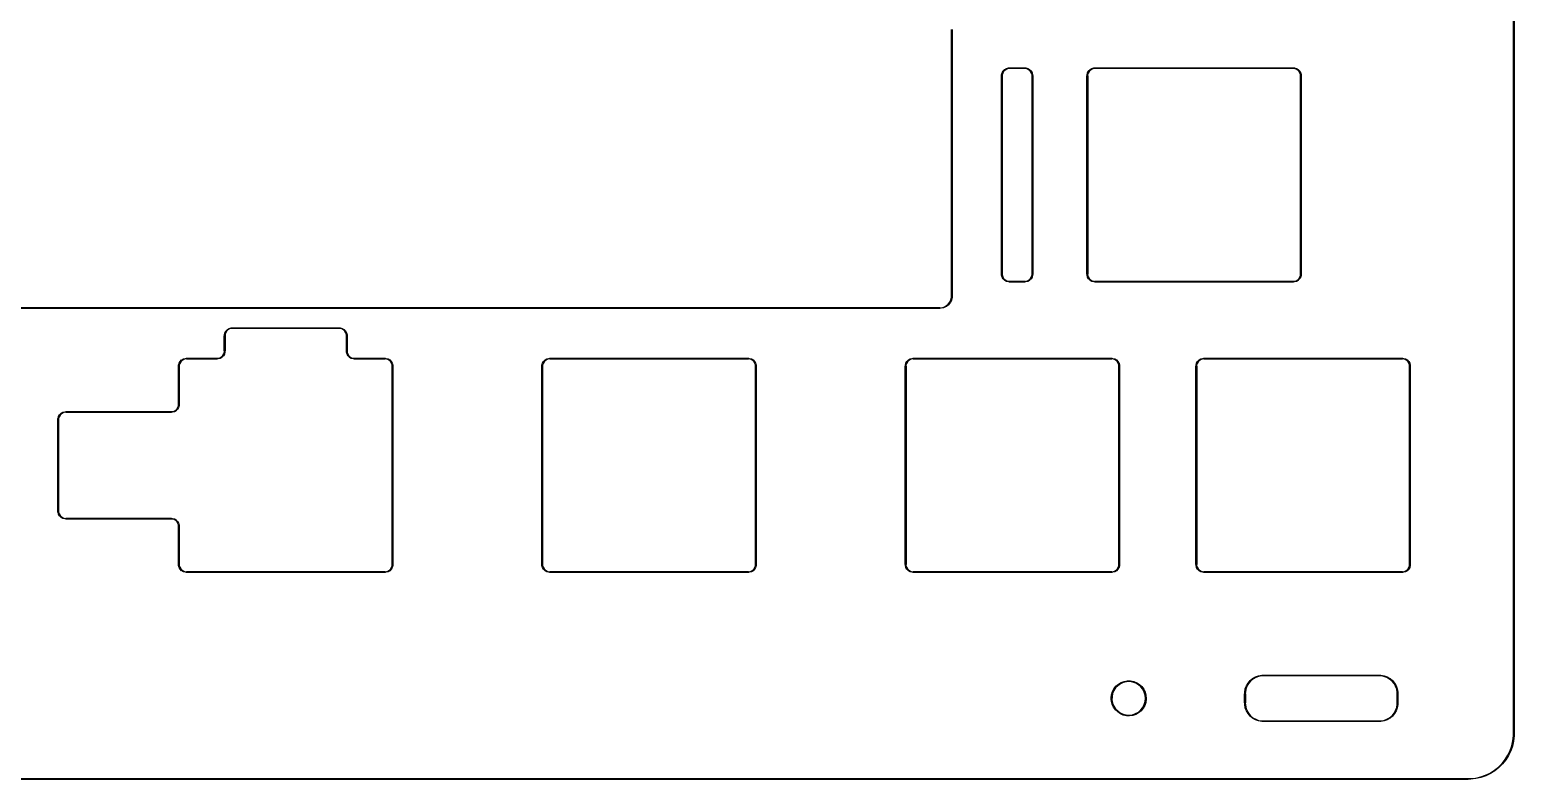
# Model space of a CAD drawing. Extents: x 42 to 403, y -185 to -87.
# Drawn here: x 305.3 to 402.6, y -185.1 to -135.9 of the extents above; entities that cross this region are included whole.
import ezdxf

# ---------------------------------------------------------------- set-up
doc = ezdxf.new("R2010")
doc.units = 0
doc.layers.add('BLACK', color=7, linetype='CONTINUOUS')

msp = doc.modelspace()

# ---------------------------------------------------------------- linework, layer by layer
at = {"layer": 'BLACK', "linetype": 'CONTINUOUS'}
for p, q in [((402.576, -182.03), (402.575, -89.7205)), ((402.625, -89.7205), (402.626, -182.03)), ((365.744, -135.875), (365.749, -135.862)), ((365.744, -153.338), (365.744, -135.875)), ((365.789, -135.864), (365.794, -135.875)), ((365.794, -135.875), (365.794, -153.338)), ((369.019, -138.9), (369.024, -138.887)), ((369.019, -151.9), (369.019, -138.9)), ((369.024, -138.887), (369.026, -138.834)), ((369.026, -138.829), (369.06, -138.703)), ((369.027, -138.832), (369.026, -138.829)), ((369.026, -138.834), (369.027, -138.832)), ((369.06, -138.703), (369.062, -138.7)), ((369.062, -138.698), (369.128, -138.584)), ((369.062, -138.7), (369.062, -138.698)), ((369.065, -138.837), (369.064, -138.889)), ((369.064, -138.889), (369.069, -138.9)), ((369.098, -138.715), (369.065, -138.837)), ((369.069, -138.9), (369.069, -151.9)), ((369.161, -138.606), (369.098, -138.715)), ((369.128, -138.584), (369.13, -138.582)), ((369.13, -138.582), (369.131, -138.58)), ((369.131, -138.58), (369.224, -138.487)), ((369.25, -138.517), (369.161, -138.606)), ((369.224, -138.487), (369.226, -138.486)), ((369.226, -138.486), (369.228, -138.484)), ((369.228, -138.484), (369.341, -138.418)), ((369.359, -138.454), (369.25, -138.517)), ((369.341, -138.418), (369.344, -138.418)), ((369.344, -138.418), (369.346, -138.416)), ((369.346, -138.416), (369.473, -138.382)), ((369.481, -138.422), (369.359, -138.454)), ((369.473, -138.382), (369.475, -138.383)), ((369.475, -138.383), (369.478, -138.382)), ((369.478, -138.382), (369.531, -138.38)), ((369.532, -138.42), (369.481, -138.422)), ((369.531, -138.38), (369.544, -138.375)), ((369.544, -138.425), (369.532, -138.42)), ((369.544, -138.375), (370.544, -138.375)), ((370.544, -138.425), (369.544, -138.425)), ((370.544, -138.375), (370.557, -138.38)), ((370.555, -138.42), (370.544, -138.425)), ((370.606, -138.422), (370.555, -138.42)), ((370.557, -138.38), (370.61, -138.382)), ((370.728, -138.454), (370.606, -138.422)), ((370.61, -138.382), (370.612, -138.383)), ((370.612, -138.383), (370.615, -138.382)), ((370.615, -138.382), (370.741, -138.416)), ((370.837, -138.517), (370.728, -138.454)), ((370.741, -138.416), (370.743, -138.418)), ((370.743, -138.418), (370.746, -138.418)), ((370.746, -138.418), (370.86, -138.484)), ((370.926, -138.606), (370.837, -138.517)), ((370.86, -138.484), (370.861, -138.486)), ((370.861, -138.486), (370.864, -138.487)), ((370.864, -138.487), (370.957, -138.58)), ((370.989, -138.715), (370.926, -138.606)), ((370.957, -138.58), (370.958, -138.582)), ((370.958, -138.582), (370.96, -138.584)), ((370.96, -138.584), (371.025, -138.698)), ((371.022, -138.837), (370.989, -138.715)), ((371.019, -138.9), (371.023, -138.889)), ((371.019, -151.9), (371.019, -138.9)), ((371.023, -138.889), (371.022, -138.837)), ((371.025, -138.698), (371.026, -138.7)), ((371.026, -138.7), (371.027, -138.703)), ((371.027, -138.703), (371.061, -138.829)), ((371.061, -138.829), (371.061, -138.832)), ((371.061, -138.832), (371.062, -138.834)), ((371.062, -138.834), (371.063, -138.887)), ((371.063, -138.887), (371.069, -138.9)), ((371.069, -138.9), (371.069, -151.9)), ((374.619, -138.9), (374.624, -138.887)), ((374.619, -151.9), (374.619, -138.9)), ((374.624, -138.887), (374.626, -138.834)), ((374.626, -138.829), (374.66, -138.703)), ((374.627, -138.832), (374.626, -138.829)), ((374.626, -138.834), (374.627, -138.832)), ((374.66, -138.703), (374.662, -138.7)), ((374.662, -138.698), (374.728, -138.584)), ((374.662, -138.7), (374.662, -138.698)), ((374.665, -138.837), (374.664, -138.889)), ((374.664, -138.889), (374.669, -138.9)), ((374.698, -138.715), (374.665, -138.837)), ((374.669, -138.9), (374.669, -151.9)), ((374.761, -138.606), (374.698, -138.715)), ((374.728, -138.584), (374.73, -138.582)), ((374.73, -138.582), (374.731, -138.58)), ((374.731, -138.58), (374.824, -138.487)), ((374.85, -138.517), (374.761, -138.606)), ((374.824, -138.487), (374.826, -138.486)), ((374.826, -138.486), (374.828, -138.484)), ((374.828, -138.484), (374.941, -138.418)), ((374.959, -138.454), (374.85, -138.517)), ((374.941, -138.418), (374.944, -138.418)), ((374.944, -138.418), (374.946, -138.416)), ((374.946, -138.416), (375.073, -138.382)), ((375.081, -138.422), (374.959, -138.454)), ((375.073, -138.382), (375.075, -138.383)), ((375.075, -138.383), (375.078, -138.382)), ((375.078, -138.382), (375.131, -138.38)), ((375.132, -138.42), (375.081, -138.422)), ((375.131, -138.38), (375.144, -138.375)), ((375.144, -138.425), (375.132, -138.42)), ((375.144, -138.375), (388.144, -138.375)), ((388.144, -138.425), (375.144, -138.425)), ((388.144, -138.375), (388.157, -138.38)), ((388.155, -138.42), (388.144, -138.425)), ((388.206, -138.422), (388.155, -138.42)), ((388.157, -138.38), (388.21, -138.382)), ((388.328, -138.454), (388.206, -138.422)), ((388.21, -138.382), (388.212, -138.383)), ((388.212, -138.383), (388.215, -138.382)), ((388.215, -138.382), (388.341, -138.416)), ((388.437, -138.517), (388.328, -138.454)), ((388.341, -138.416), (388.343, -138.418)), ((388.343, -138.418), (388.346, -138.418)), ((388.346, -138.418), (388.46, -138.484)), ((388.526, -138.606), (388.437, -138.517)), ((388.46, -138.484), (388.461, -138.486)), ((388.461, -138.486), (388.464, -138.487)), ((388.464, -138.487), (388.557, -138.58)), ((388.589, -138.715), (388.526, -138.606)), ((388.557, -138.58), (388.558, -138.582)), ((388.558, -138.582), (388.56, -138.584)), ((388.56, -138.584), (388.625, -138.698)), ((388.622, -138.837), (388.589, -138.715)), ((388.619, -138.9), (388.623, -138.889)), ((388.619, -151.9), (388.619, -138.9)), ((388.623, -138.889), (388.622, -138.837)), ((388.625, -138.698), (388.626, -138.7)), ((388.626, -138.7), (388.627, -138.703)), ((388.627, -138.703), (388.661, -138.829)), ((388.661, -138.829), (388.661, -138.832)), ((388.661, -138.832), (388.662, -138.834)), ((388.662, -138.834), (388.663, -138.887)), ((388.663, -138.887), (388.669, -138.9)), ((388.669, -138.9), (388.669, -151.9)), ((369.024, -151.913), (369.019, -151.9)), ((369.026, -151.966), (369.024, -151.913)), ((369.027, -151.968), (369.026, -151.966)), ((369.026, -151.971), (369.027, -151.968)), ((369.06, -152.097), (369.026, -151.971)), ((369.062, -152.1), (369.06, -152.097)), ((369.062, -152.102), (369.062, -152.1)), ((369.128, -152.216), (369.062, -152.102)), ((369.069, -151.9), (369.064, -151.911)), ((369.064, -151.911), (369.065, -151.963)), ((369.065, -151.963), (369.098, -152.085)), ((369.098, -152.085), (369.161, -152.194)), ((369.13, -152.218), (369.128, -152.216)), ((369.131, -152.22), (369.13, -152.218)), ((369.224, -152.313), (369.131, -152.22)), ((369.161, -152.194), (369.25, -152.283)), ((369.226, -152.314), (369.224, -152.313)), ((369.228, -152.316), (369.226, -152.314)), ((369.341, -152.382), (369.228, -152.316)), ((369.25, -152.283), (369.359, -152.346)), ((369.344, -152.382), (369.341, -152.382)), ((369.346, -152.384), (369.344, -152.382)), ((369.473, -152.418), (369.346, -152.384)), ((369.359, -152.346), (369.481, -152.378)), ((369.475, -152.417), (369.473, -152.418)), ((369.478, -152.418), (369.475, -152.417)), ((369.531, -152.42), (369.478, -152.418)), ((369.481, -152.378), (369.532, -152.38)), ((369.544, -152.425), (369.531, -152.42)), ((369.532, -152.38), (369.544, -152.375)), ((369.544, -152.375), (370.544, -152.375)), ((370.544, -152.425), (369.544, -152.425)), ((370.544, -152.375), (370.555, -152.38)), ((370.557, -152.42), (370.544, -152.425)), ((370.555, -152.38), (370.606, -152.378)), ((370.61, -152.418), (370.557, -152.42)), ((370.606, -152.378), (370.728, -152.346)), ((370.612, -152.417), (370.61, -152.418)), ((370.615, -152.418), (370.612, -152.417)), ((370.741, -152.384), (370.615, -152.418)), ((370.728, -152.346), (370.837, -152.283)), ((370.743, -152.382), (370.741, -152.384)), ((370.746, -152.382), (370.743, -152.382)), ((370.86, -152.316), (370.746, -152.382)), ((370.837, -152.283), (370.926, -152.194)), ((370.861, -152.314), (370.86, -152.316)), ((370.864, -152.313), (370.861, -152.314)), ((370.957, -152.22), (370.864, -152.313)), ((370.926, -152.194), (370.989, -152.085)), ((370.958, -152.218), (370.957, -152.22)), ((370.96, -152.216), (370.958, -152.218)), ((371.025, -152.102), (370.96, -152.216)), ((370.989, -152.085), (371.022, -151.963)), ((371.023, -151.911), (371.019, -151.9)), ((371.022, -151.963), (371.023, -151.911)), ((371.026, -152.1), (371.025, -152.102)), ((371.027, -152.097), (371.026, -152.1)), ((371.061, -151.971), (371.027, -152.097)), ((371.062, -151.966), (371.061, -151.968)), ((371.061, -151.968), (371.061, -151.971)), ((371.063, -151.913), (371.062, -151.966)), ((371.069, -151.9), (371.063, -151.913)), ((374.624, -151.913), (374.619, -151.9)), ((374.626, -151.966), (374.624, -151.913)), ((374.627, -151.968), (374.626, -151.966)), ((374.626, -151.971), (374.627, -151.968)), ((374.66, -152.097), (374.626, -151.971)), ((374.662, -152.1), (374.66, -152.097)), ((374.662, -152.102), (374.662, -152.1)), ((374.728, -152.216), (374.662, -152.102)), ((374.669, -151.9), (374.664, -151.911)), ((374.664, -151.911), (374.665, -151.963)), ((374.665, -151.963), (374.698, -152.085)), ((374.698, -152.085), (374.761, -152.194)), ((374.73, -152.218), (374.728, -152.216)), ((374.731, -152.22), (374.73, -152.218)), ((374.824, -152.313), (374.731, -152.22)), ((374.761, -152.194), (374.85, -152.283)), ((374.826, -152.314), (374.824, -152.313)), ((374.828, -152.316), (374.826, -152.314)), ((374.941, -152.382), (374.828, -152.316)), ((374.85, -152.283), (374.959, -152.346)), ((374.944, -152.382), (374.941, -152.382)), ((374.946, -152.384), (374.944, -152.382)), ((375.073, -152.418), (374.946, -152.384)), ((374.959, -152.346), (375.081, -152.378)), ((375.075, -152.417), (375.073, -152.418)), ((375.078, -152.418), (375.075, -152.417)), ((375.131, -152.42), (375.078, -152.418)), ((375.081, -152.378), (375.132, -152.38)), ((375.144, -152.425), (375.131, -152.42)), ((375.132, -152.38), (375.144, -152.375)), ((375.144, -152.375), (388.144, -152.375)), ((388.144, -152.425), (375.144, -152.425)), ((388.144, -152.375), (388.155, -152.38)), ((388.157, -152.42), (388.144, -152.425)), ((388.155, -152.38), (388.206, -152.378)), ((388.21, -152.418), (388.157, -152.42)), ((388.206, -152.378), (388.328, -152.346)), ((388.212, -152.417), (388.21, -152.418)), ((388.215, -152.418), (388.212, -152.417)), ((388.341, -152.384), (388.215, -152.418)), ((388.328, -152.346), (388.437, -152.283)), ((388.343, -152.382), (388.341, -152.384)), ((388.346, -152.382), (388.343, -152.382)), ((388.46, -152.316), (388.346, -152.382)), ((388.437, -152.283), (388.526, -152.194)), ((388.461, -152.314), (388.46, -152.316)), ((388.464, -152.313), (388.461, -152.314)), ((388.557, -152.22), (388.464, -152.313)), ((388.526, -152.194), (388.589, -152.085)), ((388.558, -152.218), (388.557, -152.22)), ((388.56, -152.216), (388.558, -152.218)), ((388.625, -152.102), (388.56, -152.216)), ((388.589, -152.085), (388.622, -151.963)), ((388.623, -151.911), (388.619, -151.9)), ((388.622, -151.963), (388.623, -151.911)), ((388.626, -152.1), (388.625, -152.102)), ((388.627, -152.097), (388.626, -152.1)), ((388.661, -151.971), (388.627, -152.097)), ((388.662, -151.966), (388.661, -151.968)), ((388.661, -151.968), (388.661, -151.971)), ((388.663, -151.913), (388.662, -151.966)), ((388.669, -151.9), (388.663, -151.913)), ((365.632, -153.75), (365.708, -153.594)), ((365.745, -153.609), (365.667, -153.77)), ((365.708, -153.594), (365.746, -153.424)), ((365.748, -153.349), (365.744, -153.338)), ((365.746, -153.605), (365.745, -153.607)), ((365.745, -153.607), (365.745, -153.609)), ((365.746, -153.424), (365.748, -153.349)), ((365.786, -153.431), (365.746, -153.605)), ((365.786, -153.427), (365.785, -153.429)), ((365.785, -153.429), (365.786, -153.431)), ((365.788, -153.35), (365.786, -153.427)), ((365.794, -153.338), (365.788, -153.35)), ((157.012, -154.106), (364.975, -154.106)), ((364.975, -154.156), (157.012, -154.156)), ((364.975, -154.106), (364.986, -154.111)), ((364.988, -154.151), (364.975, -154.156)), ((364.986, -154.111), (365.062, -154.109)), ((365.065, -154.149), (364.988, -154.151)), ((365.062, -154.109), (365.231, -154.07)), ((365.067, -154.148), (365.065, -154.149)), ((365.069, -154.148), (365.067, -154.148)), ((365.242, -154.109), (365.069, -154.148)), ((365.231, -154.07), (365.388, -153.995)), ((365.244, -154.107), (365.242, -154.109)), ((365.247, -154.107), (365.244, -154.107)), ((365.407, -154.03), (365.247, -154.107)), ((365.388, -153.995), (365.524, -153.886)), ((365.409, -154.028), (365.407, -154.03)), ((365.411, -154.027), (365.409, -154.028)), ((365.55, -153.916), (365.411, -154.027)), ((365.524, -153.886), (365.632, -153.75)), ((365.552, -153.914), (365.55, -153.916)), ((365.554, -153.913), (365.552, -153.914)), ((365.665, -153.774), (365.554, -153.913)), ((365.667, -153.77), (365.665, -153.771)), ((365.665, -153.771), (365.665, -153.774)), ((318.131, -155.748), (318.197, -155.634)), ((318.23, -155.656), (318.167, -155.765)), ((318.197, -155.634), (318.199, -155.632)), ((318.199, -155.632), (318.2, -155.63)), ((318.2, -155.63), (318.292, -155.537)), ((318.319, -155.567), (318.23, -155.656)), ((318.292, -155.537), (318.295, -155.536)), ((318.295, -155.536), (318.297, -155.534)), ((318.297, -155.534), (318.41, -155.468)), ((318.428, -155.504), (318.319, -155.567)), ((318.41, -155.468), (318.413, -155.468)), ((318.413, -155.468), (318.415, -155.466)), ((318.415, -155.466), (318.542, -155.432)), ((318.55, -155.472), (318.428, -155.504)), ((318.542, -155.432), (318.544, -155.433)), ((318.544, -155.433), (318.546, -155.432)), ((318.546, -155.432), (318.6, -155.43)), ((318.601, -155.47), (318.55, -155.472)), ((318.6, -155.43), (318.612, -155.425)), ((318.612, -155.475), (318.601, -155.47)), ((318.612, -155.425), (325.612, -155.425)), ((325.612, -155.475), (318.612, -155.475)), ((325.612, -155.425), (325.625, -155.43)), ((325.624, -155.47), (325.612, -155.475)), ((325.675, -155.472), (325.624, -155.47)), ((325.625, -155.43), (325.679, -155.432)), ((325.797, -155.504), (325.675, -155.472)), ((325.679, -155.432), (325.681, -155.433)), ((325.681, -155.433), (325.683, -155.432)), ((325.683, -155.432), (325.81, -155.466)), ((325.906, -155.567), (325.797, -155.504)), ((325.81, -155.466), (325.812, -155.468)), ((325.812, -155.468), (325.815, -155.468)), ((325.815, -155.468), (325.928, -155.534)), ((325.995, -155.656), (325.906, -155.567)), ((325.928, -155.534), (325.93, -155.536)), ((325.93, -155.536), (325.933, -155.537)), ((325.933, -155.537), (326.025, -155.63)), ((326.058, -155.765), (325.995, -155.656)), ((326.025, -155.63), (326.026, -155.632)), ((326.026, -155.632), (326.028, -155.634)), ((326.028, -155.634), (326.094, -155.748)), ((318.087, -155.95), (318.093, -155.937)), ((318.087, -156.95), (318.087, -155.95)), ((318.093, -155.937), (318.094, -155.884)), ((318.094, -155.884), (318.095, -155.882)), ((318.095, -155.879), (318.129, -155.753)), ((318.095, -155.882), (318.095, -155.879)), ((318.129, -155.753), (318.131, -155.75)), ((318.131, -155.75), (318.131, -155.748)), ((318.134, -155.887), (318.133, -155.939)), ((318.133, -155.939), (318.137, -155.95)), ((318.167, -155.765), (318.134, -155.887)), ((318.137, -155.95), (318.137, -156.95)), ((326.091, -155.887), (326.058, -155.765)), ((326.087, -155.95), (326.092, -155.939)), ((326.087, -156.95), (326.087, -155.95)), ((326.092, -155.939), (326.091, -155.887)), ((326.094, -155.748), (326.094, -155.75)), ((326.094, -155.75), (326.096, -155.753)), ((326.096, -155.753), (326.13, -155.879)), ((326.13, -155.879), (326.13, -155.882)), ((326.13, -155.882), (326.131, -155.884)), ((326.131, -155.884), (326.132, -155.937)), ((326.132, -155.937), (326.137, -155.95)), ((326.137, -155.95), (326.137, -156.95)), ((315.2, -157.63), (315.292, -157.537)), ((315.319, -157.567), (315.23, -157.656)), ((315.292, -157.537), (315.295, -157.536)), ((315.295, -157.536), (315.297, -157.534)), ((315.297, -157.534), (315.41, -157.468)), ((315.428, -157.504), (315.319, -157.567)), ((315.41, -157.468), (315.413, -157.468)), ((315.413, -157.468), (315.415, -157.466)), ((315.415, -157.466), (315.542, -157.432)), ((315.55, -157.472), (315.428, -157.504)), ((315.542, -157.432), (315.544, -157.433)), ((315.544, -157.433), (315.546, -157.432)), ((315.546, -157.432), (315.6, -157.43)), ((315.601, -157.47), (315.55, -157.472)), ((315.6, -157.43), (315.612, -157.425)), ((315.612, -157.475), (315.601, -157.47)), ((315.612, -157.425), (317.612, -157.425)), ((317.612, -157.475), (315.612, -157.475)), ((317.612, -157.425), (317.624, -157.43)), ((317.625, -157.47), (317.612, -157.475)), ((317.624, -157.43), (317.675, -157.428)), ((317.679, -157.468), (317.625, -157.47)), ((317.675, -157.428), (317.797, -157.396)), ((317.681, -157.467), (317.679, -157.468)), ((317.683, -157.468), (317.681, -157.467)), ((317.81, -157.434), (317.683, -157.468)), ((317.797, -157.396), (317.906, -157.333)), ((317.812, -157.432), (317.81, -157.434)), ((317.815, -157.432), (317.812, -157.432)), ((317.928, -157.366), (317.815, -157.432)), ((317.906, -157.333), (317.995, -157.244)), ((317.93, -157.364), (317.928, -157.366)), ((317.933, -157.363), (317.93, -157.364)), ((318.025, -157.27), (317.933, -157.363)), ((317.995, -157.244), (318.058, -157.135)), ((318.026, -157.268), (318.025, -157.27)), ((318.028, -157.266), (318.026, -157.268)), ((318.094, -157.152), (318.028, -157.266)), ((318.058, -157.135), (318.091, -157.013)), ((318.092, -156.961), (318.087, -156.95)), ((318.091, -157.013), (318.092, -156.961)), ((318.096, -157.147), (318.094, -157.15)), ((318.094, -157.15), (318.094, -157.152)), ((318.13, -157.021), (318.096, -157.147)), ((318.131, -157.016), (318.13, -157.018)), ((318.13, -157.018), (318.13, -157.021)), ((318.132, -156.963), (318.131, -157.016)), ((318.137, -156.95), (318.132, -156.963)), ((326.093, -156.963), (326.087, -156.95)), ((326.094, -157.016), (326.093, -156.963)), ((326.095, -157.018), (326.094, -157.016)), ((326.095, -157.021), (326.095, -157.018)), ((326.129, -157.147), (326.095, -157.021)), ((326.131, -157.15), (326.129, -157.147)), ((326.131, -157.152), (326.131, -157.15)), ((326.197, -157.266), (326.131, -157.152)), ((326.137, -156.95), (326.133, -156.961)), ((326.133, -156.961), (326.134, -157.013)), ((326.134, -157.013), (326.167, -157.135)), ((326.167, -157.135), (326.23, -157.244)), ((326.199, -157.268), (326.197, -157.266)), ((326.2, -157.27), (326.199, -157.268)), ((326.292, -157.363), (326.2, -157.27)), ((326.23, -157.244), (326.319, -157.333)), ((326.295, -157.364), (326.292, -157.363)), ((326.297, -157.366), (326.295, -157.364)), ((326.41, -157.432), (326.297, -157.366)), ((326.319, -157.333), (326.428, -157.396)), ((326.413, -157.432), (326.41, -157.432)), ((326.415, -157.434), (326.413, -157.432)), ((326.542, -157.468), (326.415, -157.434)), ((326.428, -157.396), (326.55, -157.428)), ((326.544, -157.467), (326.542, -157.468)), ((326.546, -157.468), (326.544, -157.467)), ((326.6, -157.47), (326.546, -157.468)), ((326.55, -157.428), (326.601, -157.43)), ((326.612, -157.475), (326.6, -157.47)), ((326.601, -157.43), (326.612, -157.425)), ((326.612, -157.425), (328.612, -157.425)), ((328.612, -157.475), (326.612, -157.475)), ((328.612, -157.425), (328.625, -157.43)), ((328.624, -157.47), (328.612, -157.475)), ((328.675, -157.472), (328.624, -157.47)), ((328.625, -157.43), (328.679, -157.432)), ((328.797, -157.504), (328.675, -157.472)), ((328.679, -157.432), (328.681, -157.433)), ((328.681, -157.433), (328.683, -157.432)), ((328.683, -157.432), (328.81, -157.466)), ((328.906, -157.567), (328.797, -157.504)), ((328.81, -157.466), (328.812, -157.468)), ((328.812, -157.468), (328.815, -157.468)), ((328.815, -157.468), (328.928, -157.534)), ((328.995, -157.656), (328.906, -157.567)), ((328.928, -157.534), (328.93, -157.536)), ((328.93, -157.536), (328.933, -157.537)), ((328.933, -157.537), (329.025, -157.63)), ((339.012, -157.63), (339.105, -157.537)), ((339.131, -157.567), (339.042, -157.656)), ((339.105, -157.537), (339.107, -157.536)), ((339.107, -157.536), (339.109, -157.534)), ((339.109, -157.534), (339.223, -157.468)), ((339.24, -157.504), (339.131, -157.567)), ((339.223, -157.468), (339.225, -157.468)), ((339.225, -157.468), (339.228, -157.466)), ((339.228, -157.466), (339.354, -157.432)), ((339.362, -157.472), (339.24, -157.504)), ((339.354, -157.432), (339.357, -157.433)), ((339.357, -157.433), (339.359, -157.432)), ((339.359, -157.432), (339.412, -157.43)), ((339.414, -157.47), (339.362, -157.472)), ((339.412, -157.43), (339.425, -157.425)), ((339.425, -157.475), (339.414, -157.47)), ((339.425, -157.425), (352.425, -157.425)), ((352.425, -157.475), (339.425, -157.475)), ((352.425, -157.425), (352.438, -157.43)), ((352.436, -157.47), (352.425, -157.475)), ((352.488, -157.472), (352.436, -157.47)), ((352.438, -157.43), (352.491, -157.432)), ((352.61, -157.504), (352.488, -157.472)), ((352.491, -157.432), (352.493, -157.433)), ((352.493, -157.433), (352.496, -157.432)), ((352.496, -157.432), (352.622, -157.466)), ((352.719, -157.567), (352.61, -157.504)), ((352.622, -157.466), (352.625, -157.468)), ((352.625, -157.468), (352.627, -157.468)), ((352.627, -157.468), (352.741, -157.534)), ((352.808, -157.656), (352.719, -157.567)), ((352.741, -157.534), (352.743, -157.536)), ((352.743, -157.536), (352.745, -157.537)), ((352.745, -157.537), (352.838, -157.63)), ((362.825, -157.63), (362.917, -157.537)), ((362.944, -157.567), (362.855, -157.656)), ((362.917, -157.537), (362.92, -157.536)), ((362.92, -157.536), (362.922, -157.534)), ((362.922, -157.534), (363.035, -157.468)), ((363.053, -157.504), (362.944, -157.567)), ((363.035, -157.468), (363.038, -157.468)), ((363.038, -157.468), (363.04, -157.466)), ((363.04, -157.466), (363.167, -157.432)), ((363.175, -157.472), (363.053, -157.504)), ((363.167, -157.432), (363.169, -157.433)), ((363.169, -157.433), (363.171, -157.432)), ((363.171, -157.432), (363.225, -157.43)), ((363.226, -157.47), (363.175, -157.472)), ((363.225, -157.43), (363.237, -157.425)), ((363.237, -157.475), (363.226, -157.47)), ((363.237, -157.425), (376.237, -157.425)), ((376.237, -157.475), (363.237, -157.475)), ((376.237, -157.425), (376.25, -157.43)), ((376.249, -157.47), (376.237, -157.475)), ((376.3, -157.472), (376.249, -157.47)), ((376.25, -157.43), (376.304, -157.432)), ((376.422, -157.504), (376.3, -157.472)), ((376.304, -157.432), (376.306, -157.433)), ((376.306, -157.433), (376.308, -157.432)), ((376.308, -157.432), (376.435, -157.466)), ((376.531, -157.567), (376.422, -157.504)), ((376.435, -157.466), (376.437, -157.468)), ((376.437, -157.468), (376.44, -157.468)), ((376.44, -157.468), (376.553, -157.534)), ((376.62, -157.656), (376.531, -157.567)), ((376.553, -157.534), (376.555, -157.536)), ((376.555, -157.536), (376.558, -157.537)), ((376.558, -157.537), (376.65, -157.63)), ((381.875, -157.63), (381.967, -157.537)), ((381.994, -157.567), (381.905, -157.656)), ((381.967, -157.537), (381.97, -157.536)), ((381.97, -157.536), (381.972, -157.534)), ((381.972, -157.534), (382.085, -157.468)), ((382.103, -157.504), (381.994, -157.567)), ((382.085, -157.468), (382.088, -157.468)), ((382.088, -157.468), (382.09, -157.466)), ((382.09, -157.466), (382.217, -157.432)), ((382.225, -157.472), (382.103, -157.504)), ((382.217, -157.432), (382.219, -157.433)), ((382.219, -157.433), (382.221, -157.432)), ((382.221, -157.432), (382.275, -157.43)), ((382.276, -157.47), (382.225, -157.472)), ((382.275, -157.43), (382.287, -157.425)), ((382.287, -157.475), (382.276, -157.47)), ((382.287, -157.425), (395.287, -157.425)), ((395.287, -157.475), (382.287, -157.475)), ((395.287, -157.425), (395.3, -157.43)), ((395.299, -157.47), (395.287, -157.475)), ((395.35, -157.472), (395.299, -157.47)), ((395.3, -157.43), (395.354, -157.432)), ((395.472, -157.504), (395.35, -157.472)), ((395.354, -157.432), (395.356, -157.433)), ((395.356, -157.433), (395.358, -157.432)), ((395.358, -157.432), (395.485, -157.466)), ((395.581, -157.567), (395.472, -157.504)), ((395.485, -157.466), (395.487, -157.468)), ((395.487, -157.468), (395.49, -157.468)), ((395.49, -157.468), (395.603, -157.534)), ((395.67, -157.656), (395.581, -157.567)), ((395.603, -157.534), (395.605, -157.536)), ((395.605, -157.536), (395.608, -157.537)), ((395.608, -157.537), (395.7, -157.63)), ((315.087, -157.95), (315.093, -157.937)), ((315.087, -160.45), (315.087, -157.95)), ((315.093, -157.937), (315.094, -157.884)), ((315.094, -157.884), (315.095, -157.882)), ((315.095, -157.879), (315.129, -157.753)), ((315.095, -157.882), (315.095, -157.879)), ((315.129, -157.753), (315.131, -157.75)), ((315.131, -157.748), (315.197, -157.634)), ((315.131, -157.75), (315.131, -157.748)), ((315.134, -157.887), (315.133, -157.939)), ((315.133, -157.939), (315.137, -157.95)), ((315.167, -157.765), (315.134, -157.887)), ((315.137, -157.95), (315.137, -160.45)), ((315.23, -157.656), (315.167, -157.765)), ((315.197, -157.634), (315.199, -157.632)), ((315.199, -157.632), (315.2, -157.63)), ((329.058, -157.765), (328.995, -157.656)), ((329.025, -157.63), (329.026, -157.632)), ((329.026, -157.632), (329.028, -157.634)), ((329.028, -157.634), (329.094, -157.748)), ((329.091, -157.887), (329.058, -157.765)), ((329.087, -157.95), (329.092, -157.939)), ((329.087, -170.95), (329.087, -157.95)), ((329.092, -157.939), (329.091, -157.887)), ((329.094, -157.748), (329.094, -157.75)), ((329.094, -157.75), (329.096, -157.753)), ((329.096, -157.753), (329.13, -157.879)), ((329.13, -157.879), (329.13, -157.882)), ((329.13, -157.882), (329.131, -157.884)), ((329.131, -157.884), (329.132, -157.937)), ((329.132, -157.937), (329.137, -157.95)), ((329.137, -157.95), (329.137, -170.95)), ((338.9, -157.95), (338.905, -157.937)), ((338.9, -170.95), (338.9, -157.95)), ((338.905, -157.937), (338.907, -157.884)), ((338.907, -157.879), (338.941, -157.753)), ((338.908, -157.882), (338.907, -157.879)), ((338.907, -157.884), (338.908, -157.882)), ((338.941, -157.753), (338.943, -157.75)), ((338.943, -157.748), (339.009, -157.634)), ((338.943, -157.75), (338.943, -157.748)), ((338.947, -157.887), (338.945, -157.939)), ((338.945, -157.939), (338.95, -157.95)), ((338.979, -157.765), (338.947, -157.887)), ((338.95, -157.95), (338.95, -170.95)), ((339.042, -157.656), (338.979, -157.765)), ((339.009, -157.634), (339.011, -157.632)), ((339.011, -157.632), (339.012, -157.63)), ((352.871, -157.765), (352.808, -157.656)), ((352.838, -157.63), (352.839, -157.632)), ((352.839, -157.632), (352.841, -157.634)), ((352.841, -157.634), (352.907, -157.748)), ((352.903, -157.887), (352.871, -157.765)), ((352.9, -157.95), (352.905, -157.939)), ((352.9, -170.95), (352.9, -157.95)), ((352.905, -157.939), (352.903, -157.887)), ((352.907, -157.748), (352.907, -157.75)), ((352.907, -157.75), (352.909, -157.753)), ((352.909, -157.753), (352.943, -157.879)), ((352.943, -157.879), (352.942, -157.882)), ((352.942, -157.882), (352.943, -157.884)), ((352.943, -157.884), (352.945, -157.937)), ((352.945, -157.937), (352.95, -157.95)), ((352.95, -157.95), (352.95, -170.95)), ((362.712, -157.95), (362.718, -157.937)), ((362.712, -170.95), (362.712, -157.95)), ((362.718, -157.937), (362.719, -157.884)), ((362.719, -157.884), (362.72, -157.882)), ((362.72, -157.879), (362.754, -157.753)), ((362.72, -157.882), (362.72, -157.879)), ((362.754, -157.753), (362.756, -157.75)), ((362.756, -157.748), (362.822, -157.634)), ((362.756, -157.75), (362.756, -157.748)), ((362.759, -157.887), (362.758, -157.939)), ((362.758, -157.939), (362.762, -157.95)), ((362.792, -157.765), (362.759, -157.887)), ((362.762, -157.95), (362.762, -170.95)), ((362.855, -157.656), (362.792, -157.765)), ((362.822, -157.634), (362.824, -157.632)), ((362.824, -157.632), (362.825, -157.63)), ((376.683, -157.765), (376.62, -157.656)), ((376.65, -157.63), (376.651, -157.632)), ((376.651, -157.632), (376.653, -157.634)), ((376.653, -157.634), (376.719, -157.748)), ((376.716, -157.887), (376.683, -157.765)), ((376.712, -157.95), (376.717, -157.939)), ((376.712, -170.95), (376.712, -157.95)), ((376.717, -157.939), (376.716, -157.887)), ((376.719, -157.748), (376.719, -157.75)), ((376.719, -157.75), (376.721, -157.753)), ((376.721, -157.753), (376.755, -157.879)), ((376.755, -157.879), (376.755, -157.882)), ((376.755, -157.882), (376.756, -157.884)), ((376.756, -157.884), (376.757, -157.937)), ((376.757, -157.937), (376.762, -157.95)), ((376.762, -157.95), (376.762, -170.95)), ((381.762, -157.95), (381.768, -157.937)), ((381.762, -170.95), (381.762, -157.95)), ((381.768, -157.937), (381.769, -157.884)), ((381.769, -157.884), (381.77, -157.882)), ((381.77, -157.879), (381.804, -157.753)), ((381.77, -157.882), (381.77, -157.879)), ((381.804, -157.753), (381.806, -157.75)), ((381.806, -157.748), (381.872, -157.634)), ((381.806, -157.75), (381.806, -157.748)), ((381.809, -157.887), (381.808, -157.939)), ((381.808, -157.939), (381.812, -157.95)), ((381.842, -157.765), (381.809, -157.887)), ((381.812, -157.95), (381.812, -170.95)), ((381.905, -157.656), (381.842, -157.765)), ((381.872, -157.634), (381.874, -157.632)), ((381.874, -157.632), (381.875, -157.63)), ((395.733, -157.765), (395.67, -157.656)), ((395.7, -157.63), (395.701, -157.632)), ((395.701, -157.632), (395.703, -157.634)), ((395.703, -157.634), (395.769, -157.748)), ((395.766, -157.887), (395.733, -157.765)), ((395.762, -157.95), (395.767, -157.939)), ((395.762, -170.95), (395.762, -157.95)), ((395.767, -157.939), (395.766, -157.887)), ((395.769, -157.748), (395.769, -157.75)), ((395.769, -157.75), (395.771, -157.753)), ((395.771, -157.753), (395.805, -157.879)), ((395.805, -157.879), (395.805, -157.882)), ((395.805, -157.882), (395.806, -157.884)), ((395.806, -157.884), (395.807, -157.937)), ((395.807, -157.937), (395.812, -157.95)), ((395.812, -157.95), (395.812, -170.95)), ((315.058, -160.635), (315.091, -160.513)), ((315.092, -160.461), (315.087, -160.45)), ((315.091, -160.513), (315.092, -160.461)), ((315.13, -160.521), (315.096, -160.647)), ((315.131, -160.516), (315.13, -160.518)), ((315.13, -160.518), (315.13, -160.521)), ((315.132, -160.463), (315.131, -160.516)), ((315.137, -160.45), (315.132, -160.463)), ((307.181, -161.45), (307.187, -161.437)), ((307.181, -167.45), (307.181, -161.45)), ((307.187, -161.437), (307.188, -161.384)), ((307.188, -161.384), (307.189, -161.382)), ((307.189, -161.379), (307.223, -161.253)), ((307.189, -161.382), (307.189, -161.379)), ((307.223, -161.253), (307.224, -161.25)), ((307.224, -161.25), (307.225, -161.248)), ((307.225, -161.248), (307.29, -161.134)), ((307.228, -161.387), (307.227, -161.439)), ((307.227, -161.439), (307.231, -161.45)), ((307.261, -161.265), (307.228, -161.387)), ((307.231, -161.45), (307.231, -167.45)), ((307.324, -161.156), (307.261, -161.265)), ((307.29, -161.134), (307.292, -161.132)), ((307.292, -161.132), (307.293, -161.13)), ((307.293, -161.13), (307.386, -161.037)), ((307.413, -161.067), (307.324, -161.156)), ((307.386, -161.037), (307.389, -161.036)), ((307.389, -161.036), (307.39, -161.034)), ((307.39, -161.034), (307.504, -160.968)), ((307.522, -161.004), (307.413, -161.067)), ((307.504, -160.968), (307.507, -160.968)), ((307.507, -160.968), (307.509, -160.966)), ((307.509, -160.966), (307.635, -160.932)), ((307.644, -160.972), (307.522, -161.004)), ((307.635, -160.932), (307.638, -160.933)), ((307.638, -160.933), (307.64, -160.932)), ((307.64, -160.932), (307.693, -160.93)), ((307.695, -160.97), (307.644, -160.972)), ((307.693, -160.93), (307.706, -160.925)), ((307.706, -160.975), (307.695, -160.97)), ((307.706, -160.925), (314.612, -160.925)), ((314.612, -160.975), (307.706, -160.975)), ((314.612, -160.925), (314.624, -160.93)), ((314.625, -160.97), (314.612, -160.975)), ((314.624, -160.93), (314.675, -160.928)), ((314.679, -160.968), (314.625, -160.97)), ((314.675, -160.928), (314.797, -160.896)), ((314.681, -160.967), (314.679, -160.968)), ((314.683, -160.968), (314.681, -160.967)), ((314.81, -160.934), (314.683, -160.968)), ((314.797, -160.896), (314.906, -160.833)), ((314.812, -160.932), (314.81, -160.934)), ((314.815, -160.932), (314.812, -160.932)), ((314.928, -160.866), (314.815, -160.932)), ((314.906, -160.833), (314.995, -160.744)), ((314.93, -160.864), (314.928, -160.866)), ((314.933, -160.863), (314.93, -160.864)), ((315.025, -160.77), (314.933, -160.863)), ((314.995, -160.744), (315.058, -160.635)), ((315.026, -160.768), (315.025, -160.77)), ((315.028, -160.766), (315.026, -160.768)), ((315.094, -160.652), (315.028, -160.766)), ((315.096, -160.647), (315.094, -160.65)), ((315.094, -160.65), (315.094, -160.652)), ((307.187, -167.463), (307.181, -167.45)), ((307.188, -167.516), (307.187, -167.463)), ((307.189, -167.518), (307.188, -167.516)), ((307.189, -167.521), (307.189, -167.518)), ((307.223, -167.647), (307.189, -167.521)), ((307.224, -167.65), (307.223, -167.647)), ((307.225, -167.652), (307.224, -167.65)), ((307.29, -167.766), (307.225, -167.652)), ((307.231, -167.45), (307.227, -167.461)), ((307.227, -167.461), (307.228, -167.513)), ((307.228, -167.513), (307.261, -167.635)), ((307.261, -167.635), (307.324, -167.744)), ((307.292, -167.768), (307.29, -167.766)), ((307.293, -167.77), (307.292, -167.768)), ((307.386, -167.863), (307.293, -167.77)), ((307.324, -167.744), (307.413, -167.833)), ((307.389, -167.864), (307.386, -167.863)), ((307.39, -167.866), (307.389, -167.864)), ((307.504, -167.932), (307.39, -167.866)), ((307.413, -167.833), (307.522, -167.896)), ((307.507, -167.932), (307.504, -167.932)), ((307.509, -167.934), (307.507, -167.932)), ((307.635, -167.968), (307.509, -167.934)), ((307.522, -167.896), (307.644, -167.928)), ((307.638, -167.967), (307.635, -167.968)), ((307.64, -167.968), (307.638, -167.967)), ((307.693, -167.97), (307.64, -167.968)), ((307.644, -167.928), (307.695, -167.93)), ((307.706, -167.975), (307.693, -167.97)), ((307.695, -167.93), (307.706, -167.925)), ((307.706, -167.925), (314.612, -167.925)), ((314.612, -167.975), (307.706, -167.975)), ((314.612, -167.925), (314.625, -167.93)), ((314.624, -167.97), (314.612, -167.975)), ((314.675, -167.972), (314.624, -167.97)), ((314.625, -167.93), (314.679, -167.932)), ((314.797, -168.004), (314.675, -167.972)), ((314.679, -167.932), (314.681, -167.933)), ((314.681, -167.933), (314.683, -167.932)), ((314.683, -167.932), (314.81, -167.966)), ((314.906, -168.067), (314.797, -168.004)), ((314.81, -167.966), (314.812, -167.968)), ((314.812, -167.968), (314.815, -167.968)), ((314.815, -167.968), (314.928, -168.034)), ((314.995, -168.156), (314.906, -168.067)), ((314.928, -168.034), (314.93, -168.036)), ((314.93, -168.036), (314.933, -168.037)), ((314.933, -168.037), (315.025, -168.13)), ((315.058, -168.265), (314.995, -168.156)), ((315.025, -168.13), (315.026, -168.132)), ((315.026, -168.132), (315.028, -168.134)), ((315.028, -168.134), (315.094, -168.248)), ((315.091, -168.387), (315.058, -168.265)), ((315.094, -168.248), (315.094, -168.25)), ((315.094, -168.25), (315.096, -168.253)), ((315.096, -168.253), (315.13, -168.379)), ((315.087, -168.45), (315.092, -168.439)), ((315.087, -170.95), (315.087, -168.45)), ((315.092, -168.439), (315.091, -168.387)), ((315.13, -168.379), (315.13, -168.382)), ((315.13, -168.382), (315.131, -168.384)), ((315.131, -168.384), (315.132, -168.437)), ((315.132, -168.437), (315.137, -168.45)), ((315.137, -168.45), (315.137, -170.95)), ((315.093, -170.963), (315.087, -170.95)), ((315.094, -171.016), (315.093, -170.963)), ((315.095, -171.018), (315.094, -171.016)), ((315.095, -171.021), (315.095, -171.018)), ((315.129, -171.147), (315.095, -171.021)), ((315.131, -171.15), (315.129, -171.147)), ((315.131, -171.152), (315.131, -171.15)), ((315.197, -171.266), (315.131, -171.152)), ((315.137, -170.95), (315.133, -170.961)), ((315.133, -170.961), (315.134, -171.013)), ((315.134, -171.013), (315.167, -171.135)), ((315.167, -171.135), (315.23, -171.244)), ((328.995, -171.244), (329.058, -171.135)), ((329.094, -171.152), (329.028, -171.266)), ((329.058, -171.135), (329.091, -171.013)), ((329.092, -170.961), (329.087, -170.95)), ((329.091, -171.013), (329.092, -170.961)), ((329.096, -171.147), (329.094, -171.15)), ((329.094, -171.15), (329.094, -171.152)), ((329.13, -171.021), (329.096, -171.147)), ((329.131, -171.016), (329.13, -171.018)), ((329.13, -171.018), (329.13, -171.021)), ((329.132, -170.963), (329.131, -171.016)), ((329.137, -170.95), (329.132, -170.963)), ((338.905, -170.963), (338.9, -170.95)), ((338.907, -171.016), (338.905, -170.963)), ((338.908, -171.018), (338.907, -171.016)), ((338.907, -171.021), (338.908, -171.018)), ((338.941, -171.147), (338.907, -171.021)), ((338.943, -171.15), (338.941, -171.147)), ((338.943, -171.152), (338.943, -171.15)), ((339.009, -171.266), (338.943, -171.152)), ((338.95, -170.95), (338.945, -170.961)), ((338.945, -170.961), (338.947, -171.013)), ((338.947, -171.013), (338.979, -171.135)), ((338.979, -171.135), (339.042, -171.244)), ((352.808, -171.244), (352.871, -171.135)), ((352.907, -171.152), (352.841, -171.266)), ((352.871, -171.135), (352.903, -171.013)), ((352.905, -170.961), (352.9, -170.95)), ((352.903, -171.013), (352.905, -170.961)), ((352.909, -171.147), (352.907, -171.15)), ((352.907, -171.15), (352.907, -171.152)), ((352.943, -171.021), (352.909, -171.147)), ((352.943, -171.016), (352.942, -171.018)), ((352.942, -171.018), (352.943, -171.021)), ((352.945, -170.963), (352.943, -171.016)), ((352.95, -170.95), (352.945, -170.963)), ((362.718, -170.963), (362.712, -170.95)), ((362.719, -171.016), (362.718, -170.963)), ((362.72, -171.018), (362.719, -171.016)), ((362.72, -171.021), (362.72, -171.018)), ((362.754, -171.147), (362.72, -171.021)), ((362.756, -171.15), (362.754, -171.147)), ((362.756, -171.152), (362.756, -171.15)), ((362.822, -171.266), (362.756, -171.152)), ((362.762, -170.95), (362.758, -170.961)), ((362.758, -170.961), (362.759, -171.013)), ((362.759, -171.013), (362.792, -171.135)), ((362.792, -171.135), (362.855, -171.244)), ((376.62, -171.244), (376.683, -171.135)), ((376.719, -171.152), (376.653, -171.266)), ((376.683, -171.135), (376.716, -171.013)), ((376.717, -170.961), (376.712, -170.95)), ((376.716, -171.013), (376.717, -170.961)), ((376.721, -171.147), (376.719, -171.15)), ((376.719, -171.15), (376.719, -171.152)), ((376.755, -171.021), (376.721, -171.147)), ((376.756, -171.016), (376.755, -171.018)), ((376.755, -171.018), (376.755, -171.021)), ((376.757, -170.963), (376.756, -171.016)), ((376.762, -170.95), (376.757, -170.963)), ((381.768, -170.963), (381.762, -170.95)), ((381.769, -171.016), (381.768, -170.963)), ((381.77, -171.018), (381.769, -171.016)), ((381.77, -171.021), (381.77, -171.018)), ((381.804, -171.147), (381.77, -171.021)), ((381.806, -171.15), (381.804, -171.147)), ((381.806, -171.152), (381.806, -171.15)), ((381.872, -171.266), (381.806, -171.152)), ((381.812, -170.95), (381.808, -170.961)), ((381.808, -170.961), (381.809, -171.013)), ((381.809, -171.013), (381.842, -171.135)), ((381.842, -171.135), (381.905, -171.244)), ((395.67, -171.244), (395.733, -171.135)), ((395.769, -171.152), (395.703, -171.266)), ((395.733, -171.135), (395.766, -171.013)), ((395.767, -170.961), (395.762, -170.95)), ((395.766, -171.013), (395.767, -170.961)), ((395.771, -171.147), (395.769, -171.15)), ((395.769, -171.15), (395.769, -171.152)), ((395.805, -171.021), (395.771, -171.147)), ((395.806, -171.016), (395.805, -171.018)), ((395.805, -171.018), (395.805, -171.021)), ((395.807, -170.963), (395.806, -171.016)), ((395.812, -170.95), (395.807, -170.963)), ((315.199, -171.268), (315.197, -171.266)), ((315.2, -171.27), (315.199, -171.268)), ((315.292, -171.363), (315.2, -171.27)), ((315.23, -171.244), (315.319, -171.333)), ((315.295, -171.364), (315.292, -171.363)), ((315.297, -171.366), (315.295, -171.364)), ((315.41, -171.432), (315.297, -171.366)), ((315.319, -171.333), (315.428, -171.396)), ((315.413, -171.432), (315.41, -171.432)), ((315.415, -171.434), (315.413, -171.432)), ((315.542, -171.468), (315.415, -171.434)), ((315.428, -171.396), (315.55, -171.428)), ((315.544, -171.467), (315.542, -171.468)), ((315.546, -171.468), (315.544, -171.467)), ((315.6, -171.47), (315.546, -171.468)), ((315.55, -171.428), (315.601, -171.43)), ((315.612, -171.475), (315.6, -171.47)), ((315.601, -171.43), (315.612, -171.425)), ((315.612, -171.425), (328.612, -171.425)), ((328.612, -171.475), (315.612, -171.475)), ((328.612, -171.425), (328.624, -171.43)), ((328.625, -171.47), (328.612, -171.475)), ((328.624, -171.43), (328.675, -171.428)), ((328.679, -171.468), (328.625, -171.47)), ((328.675, -171.428), (328.797, -171.396)), ((328.681, -171.467), (328.679, -171.468)), ((328.683, -171.468), (328.681, -171.467)), ((328.81, -171.434), (328.683, -171.468)), ((328.797, -171.396), (328.906, -171.333)), ((328.812, -171.432), (328.81, -171.434)), ((328.815, -171.432), (328.812, -171.432)), ((328.928, -171.366), (328.815, -171.432)), ((328.906, -171.333), (328.995, -171.244)), ((328.93, -171.364), (328.928, -171.366)), ((328.933, -171.363), (328.93, -171.364)), ((329.025, -171.27), (328.933, -171.363)), ((329.026, -171.268), (329.025, -171.27)), ((329.028, -171.266), (329.026, -171.268)), ((339.011, -171.268), (339.009, -171.266)), ((339.012, -171.27), (339.011, -171.268)), ((339.105, -171.363), (339.012, -171.27)), ((339.042, -171.244), (339.131, -171.333)), ((339.107, -171.364), (339.105, -171.363)), ((339.109, -171.366), (339.107, -171.364)), ((339.223, -171.432), (339.109, -171.366)), ((339.131, -171.333), (339.24, -171.396)), ((339.225, -171.432), (339.223, -171.432)), ((339.228, -171.434), (339.225, -171.432)), ((339.354, -171.468), (339.228, -171.434)), ((339.24, -171.396), (339.362, -171.428)), ((339.357, -171.467), (339.354, -171.468)), ((339.359, -171.468), (339.357, -171.467)), ((339.412, -171.47), (339.359, -171.468)), ((339.362, -171.428), (339.414, -171.43)), ((339.425, -171.475), (339.412, -171.47)), ((339.414, -171.43), (339.425, -171.425)), ((339.425, -171.425), (352.425, -171.425)), ((352.425, -171.475), (339.425, -171.475)), ((352.425, -171.425), (352.436, -171.43)), ((352.438, -171.47), (352.425, -171.475)), ((352.436, -171.43), (352.488, -171.428)), ((352.491, -171.468), (352.438, -171.47)), ((352.488, -171.428), (352.61, -171.396)), ((352.493, -171.467), (352.491, -171.468)), ((352.496, -171.468), (352.493, -171.467)), ((352.622, -171.434), (352.496, -171.468)), ((352.61, -171.396), (352.719, -171.333)), ((352.625, -171.432), (352.622, -171.434)), ((352.627, -171.432), (352.625, -171.432)), ((352.741, -171.366), (352.627, -171.432)), ((352.719, -171.333), (352.808, -171.244)), ((352.743, -171.364), (352.741, -171.366)), ((352.745, -171.363), (352.743, -171.364)), ((352.838, -171.27), (352.745, -171.363)), ((352.839, -171.268), (352.838, -171.27)), ((352.841, -171.266), (352.839, -171.268)), ((362.824, -171.268), (362.822, -171.266)), ((362.825, -171.27), (362.824, -171.268)), ((362.917, -171.363), (362.825, -171.27)), ((362.855, -171.244), (362.944, -171.333)), ((362.92, -171.364), (362.917, -171.363)), ((362.922, -171.366), (362.92, -171.364)), ((363.035, -171.432), (362.922, -171.366)), ((362.944, -171.333), (363.053, -171.396)), ((363.038, -171.432), (363.035, -171.432)), ((363.04, -171.434), (363.038, -171.432)), ((363.167, -171.468), (363.04, -171.434)), ((363.053, -171.396), (363.175, -171.428)), ((363.169, -171.467), (363.167, -171.468)), ((363.171, -171.468), (363.169, -171.467)), ((363.225, -171.47), (363.171, -171.468)), ((363.175, -171.428), (363.226, -171.43)), ((363.237, -171.475), (363.225, -171.47)), ((363.226, -171.43), (363.237, -171.425)), ((363.237, -171.425), (376.237, -171.425)), ((376.237, -171.475), (363.237, -171.475)), ((376.237, -171.425), (376.249, -171.43)), ((376.25, -171.47), (376.237, -171.475)), ((376.249, -171.43), (376.3, -171.428)), ((376.304, -171.468), (376.25, -171.47)), ((376.3, -171.428), (376.422, -171.396)), ((376.306, -171.467), (376.304, -171.468)), ((376.308, -171.468), (376.306, -171.467)), ((376.435, -171.434), (376.308, -171.468)), ((376.422, -171.396), (376.531, -171.333)), ((376.437, -171.432), (376.435, -171.434)), ((376.44, -171.432), (376.437, -171.432)), ((376.553, -171.366), (376.44, -171.432)), ((376.531, -171.333), (376.62, -171.244)), ((376.555, -171.364), (376.553, -171.366)), ((376.558, -171.363), (376.555, -171.364)), ((376.65, -171.27), (376.558, -171.363)), ((376.651, -171.268), (376.65, -171.27)), ((376.653, -171.266), (376.651, -171.268)), ((381.874, -171.268), (381.872, -171.266)), ((381.875, -171.27), (381.874, -171.268)), ((381.967, -171.363), (381.875, -171.27)), ((381.905, -171.244), (381.994, -171.333)), ((381.97, -171.364), (381.967, -171.363)), ((381.972, -171.366), (381.97, -171.364)), ((382.085, -171.432), (381.972, -171.366)), ((381.994, -171.333), (382.103, -171.396)), ((382.088, -171.432), (382.085, -171.432)), ((382.09, -171.434), (382.088, -171.432)), ((382.217, -171.468), (382.09, -171.434)), ((382.103, -171.396), (382.225, -171.428)), ((382.219, -171.467), (382.217, -171.468)), ((382.221, -171.468), (382.219, -171.467)), ((382.275, -171.47), (382.221, -171.468)), ((382.225, -171.428), (382.276, -171.43)), ((382.287, -171.475), (382.275, -171.47)), ((382.276, -171.43), (382.287, -171.425)), ((382.287, -171.425), (395.287, -171.425)), ((395.287, -171.475), (382.287, -171.475)), ((395.287, -171.425), (395.299, -171.43)), ((395.3, -171.47), (395.287, -171.475)), ((395.299, -171.43), (395.35, -171.428)), ((395.354, -171.468), (395.3, -171.47)), ((395.35, -171.428), (395.472, -171.396)), ((395.356, -171.467), (395.354, -171.468)), ((395.358, -171.468), (395.356, -171.467)), ((395.485, -171.434), (395.358, -171.468)), ((395.472, -171.396), (395.581, -171.333)), ((395.487, -171.432), (395.485, -171.434)), ((395.49, -171.432), (395.487, -171.432)), ((395.603, -171.366), (395.49, -171.432)), ((395.581, -171.333), (395.67, -171.244)), ((395.605, -171.364), (395.603, -171.366)), ((395.608, -171.363), (395.605, -171.364)), ((395.7, -171.27), (395.608, -171.363)), ((395.701, -171.268), (395.7, -171.27)), ((395.703, -171.266), (395.701, -171.268)), ((376.392, -179.111), (376.522, -178.946)), ((376.638, -178.905), (376.493, -179.056)), ((376.522, -178.946), (376.681, -178.807)), ((376.808, -178.784), (376.638, -178.905)), ((376.681, -178.807), (376.861, -178.7)), ((376.998, -178.697), (376.808, -178.784)), ((376.861, -178.7), (377.059, -178.627)), ((377.202, -178.648), (376.998, -178.697)), ((377.059, -178.627), (377.266, -178.591)), ((377.41, -178.639), (377.202, -178.648)), ((377.266, -178.591), (377.477, -178.594)), ((377.617, -178.669), (377.41, -178.639)), ((377.477, -178.594), (377.683, -178.635)), ((377.814, -178.737), (377.617, -178.669)), ((377.683, -178.635), (377.879, -178.713)), ((377.995, -178.842), (377.814, -178.737)), ((377.879, -178.713), (378.057, -178.825)), ((378.153, -178.979), (377.995, -178.842)), ((378.057, -178.825), (378.211, -178.968)), ((378.282, -179.143), (378.153, -178.979)), ((378.211, -178.968), (378.337, -179.137)), ((384.998, -179.119), (385.07, -178.922)), ((385.107, -178.938), (385.036, -179.131)), ((385.07, -178.922), (385.071, -178.921)), ((385.071, -178.919), (385.176, -178.738)), ((385.071, -178.921), (385.071, -178.919)), ((385.21, -178.759), (385.107, -178.938)), ((385.176, -178.738), (385.178, -178.737)), ((385.178, -178.735), (385.313, -178.574)), ((385.178, -178.737), (385.178, -178.735)), ((385.342, -178.601), (385.21, -178.759)), ((385.313, -178.574), (385.315, -178.574)), ((385.315, -178.572), (385.476, -178.437)), ((385.315, -178.574), (385.315, -178.572)), ((385.5, -178.469), (385.342, -178.601)), ((385.476, -178.437), (385.478, -178.437)), ((385.478, -178.437), (385.479, -178.435)), ((385.479, -178.435), (385.66, -178.33)), ((385.679, -178.366), (385.5, -178.469)), ((385.66, -178.33), (385.662, -178.33)), ((385.662, -178.33), (385.663, -178.329)), ((385.663, -178.329), (385.86, -178.257)), ((385.872, -178.295), (385.679, -178.366)), ((385.86, -178.257), (385.862, -178.257)), ((385.862, -178.257), (385.864, -178.256)), ((385.864, -178.256), (386.07, -178.22)), ((386.076, -178.26), (385.872, -178.295)), ((386.07, -178.22), (386.072, -178.22)), ((386.072, -178.22), (386.073, -178.22)), ((386.073, -178.22), (386.166, -178.218)), ((386.167, -178.258), (386.076, -178.26)), ((386.166, -178.218), (386.178, -178.213)), ((386.178, -178.262), (386.167, -178.258)), ((386.178, -178.213), (393.778, -178.213)), ((393.778, -178.262), (386.178, -178.262)), ((393.778, -178.213), (393.791, -178.218)), ((393.79, -178.258), (393.778, -178.262)), ((393.881, -178.26), (393.79, -178.258)), ((393.791, -178.218), (393.884, -178.22)), ((394.085, -178.295), (393.881, -178.26)), ((393.884, -178.22), (393.885, -178.22)), ((393.885, -178.22), (393.887, -178.22)), ((393.887, -178.22), (394.093, -178.256)), ((394.278, -178.366), (394.085, -178.295)), ((394.093, -178.256), (394.095, -178.257)), ((394.095, -178.257), (394.097, -178.257)), ((394.097, -178.257), (394.294, -178.329)), ((394.457, -178.469), (394.278, -178.366)), ((394.294, -178.329), (394.295, -178.33)), ((394.295, -178.33), (394.297, -178.33)), ((394.297, -178.33), (394.478, -178.435)), ((394.615, -178.601), (394.457, -178.469)), ((394.478, -178.435), (394.479, -178.437)), ((394.479, -178.437), (394.481, -178.437)), ((394.481, -178.437), (394.642, -178.572)), ((394.747, -178.759), (394.615, -178.601)), ((394.642, -178.572), (394.642, -178.574)), ((394.642, -178.574), (394.644, -178.574)), ((394.644, -178.574), (394.779, -178.735)), ((394.85, -178.938), (394.747, -178.759)), ((394.779, -178.735), (394.779, -178.737)), ((394.779, -178.737), (394.781, -178.738)), ((394.781, -178.738), (394.886, -178.919)), ((394.921, -179.131), (394.85, -178.938)), ((394.886, -178.919), (394.886, -178.921)), ((394.886, -178.921), (394.887, -178.922)), ((394.887, -178.922), (394.959, -179.119)), ((376.207, -179.707), (376.232, -179.498)), ((376.216, -179.839), (376.207, -179.707)), ((376.221, -179.917), (376.216, -179.839)), ((376.272, -180.121), (376.221, -179.917)), ((376.232, -179.498), (376.294, -179.297)), ((376.262, -179.63), (376.261, -179.839)), ((376.261, -179.839), (376.3, -180.044)), ((376.302, -179.425), (376.262, -179.63)), ((376.294, -179.297), (376.392, -179.111)), ((376.38, -179.231), (376.302, -179.425)), ((376.493, -179.056), (376.38, -179.231)), ((378.378, -179.329), (378.282, -179.143)), ((378.337, -179.137), (378.43, -179.325)), ((378.376, -180.151), (378.436, -179.951)), ((378.437, -179.529), (378.378, -179.329)), ((378.43, -179.325), (378.487, -179.528)), ((378.436, -179.951), (378.456, -179.743)), ((378.456, -179.737), (378.437, -179.529)), ((378.456, -179.743), (378.456, -179.737)), ((378.505, -179.798), (378.475, -180.006)), ((378.487, -179.528), (378.506, -179.737)), ((378.506, -179.737), (378.505, -179.798)), ((384.953, -179.438), (384.959, -179.425)), ((384.953, -180.037), (384.953, -179.438)), ((384.959, -179.425), (384.961, -179.332)), ((384.961, -179.329), (384.997, -179.123)), ((384.961, -179.331), (384.961, -179.329)), ((384.961, -179.332), (384.961, -179.331)), ((384.997, -179.123), (384.998, -179.121)), ((384.998, -179.121), (384.998, -179.119)), ((385.001, -179.335), (384.999, -179.426)), ((384.999, -179.426), (385.003, -179.438)), ((385.036, -179.131), (385.001, -179.335)), ((385.003, -179.438), (385.003, -180.037)), ((394.956, -179.335), (394.921, -179.131)), ((394.953, -179.438), (394.958, -179.426)), ((394.953, -180.037), (394.953, -179.438)), ((394.958, -179.426), (394.956, -179.335)), ((394.959, -179.119), (394.959, -179.121)), ((394.959, -179.121), (394.96, -179.123)), ((394.96, -179.123), (394.996, -179.329)), ((394.996, -179.329), (394.996, -179.331)), ((394.996, -179.331), (394.996, -179.332)), ((394.996, -179.332), (394.998, -179.425)), ((394.998, -179.425), (395.003, -179.438)), ((395.003, -179.438), (395.003, -180.037)), ((376.361, -180.312), (376.272, -180.121)), ((376.3, -180.044), (376.377, -180.239)), ((376.482, -180.484), (376.361, -180.312)), ((376.377, -180.239), (376.49, -180.415)), ((376.633, -180.631), (376.482, -180.484)), ((376.49, -180.415), (376.633, -180.566)), ((376.633, -180.566), (376.803, -180.688)), ((376.808, -180.748), (376.633, -180.631)), ((376.803, -180.688), (376.993, -180.776)), ((377.001, -180.831), (376.808, -180.748)), ((376.993, -180.776), (377.196, -180.826)), ((377.206, -180.878), (377.001, -180.831)), ((377.196, -180.826), (377.404, -180.836)), ((377.417, -180.886), (377.206, -180.878)), ((377.404, -180.836), (377.611, -180.808)), ((377.625, -180.856), (377.417, -180.886)), ((377.611, -180.808), (377.809, -180.74)), ((377.824, -180.788), (377.625, -180.856)), ((377.809, -180.74), (377.991, -180.636)), ((378.008, -180.685), (377.824, -180.788)), ((377.991, -180.636), (378.149, -180.5)), ((378.17, -180.551), (378.008, -180.685)), ((378.149, -180.5), (378.279, -180.337)), ((378.304, -180.389), (378.17, -180.551)), ((378.279, -180.337), (378.376, -180.151)), ((378.407, -180.205), (378.304, -180.389)), ((378.475, -180.006), (378.407, -180.205)), ((384.959, -180.05), (384.953, -180.037)), ((384.961, -180.143), (384.959, -180.05)), ((384.961, -180.144), (384.961, -180.143)), ((384.961, -180.146), (384.961, -180.144)), ((384.997, -180.352), (384.961, -180.146)), ((384.998, -180.354), (384.997, -180.352)), ((384.998, -180.356), (384.998, -180.354)), ((385.07, -180.553), (384.998, -180.356)), ((385.003, -180.037), (384.999, -180.049)), ((384.999, -180.049), (385.001, -180.14)), ((385.001, -180.14), (385.036, -180.344)), ((385.036, -180.344), (385.107, -180.537)), ((385.071, -180.554), (385.07, -180.553)), ((385.071, -180.556), (385.071, -180.554)), ((385.176, -180.737), (385.071, -180.556)), ((385.107, -180.537), (385.21, -180.716)), ((385.178, -180.738), (385.176, -180.737)), ((385.178, -180.74), (385.178, -180.738)), ((385.313, -180.901), (385.178, -180.74)), ((385.21, -180.716), (385.342, -180.874)), ((385.315, -180.901), (385.313, -180.901)), ((385.315, -180.903), (385.315, -180.901)), ((385.476, -181.038), (385.315, -180.903)), ((385.342, -180.874), (385.5, -181.006)), ((394.457, -181.006), (394.615, -180.874)), ((394.642, -180.903), (394.481, -181.038)), ((394.615, -180.874), (394.747, -180.716)), ((394.644, -180.901), (394.642, -180.901)), ((394.642, -180.901), (394.642, -180.903)), ((394.779, -180.74), (394.644, -180.901)), ((394.747, -180.716), (394.85, -180.537)), ((394.781, -180.737), (394.779, -180.738)), ((394.779, -180.738), (394.779, -180.74)), ((394.886, -180.556), (394.781, -180.737)), ((394.85, -180.537), (394.921, -180.344)), ((394.887, -180.553), (394.886, -180.554)), ((394.886, -180.554), (394.886, -180.556)), ((394.959, -180.356), (394.887, -180.553)), ((394.921, -180.344), (394.956, -180.14)), ((394.958, -180.049), (394.953, -180.037)), ((394.956, -180.14), (394.958, -180.049)), ((394.96, -180.352), (394.959, -180.354)), ((394.959, -180.354), (394.959, -180.356)), ((394.996, -180.146), (394.96, -180.352)), ((394.998, -180.05), (394.996, -180.143)), ((394.996, -180.143), (394.996, -180.144)), ((394.996, -180.144), (394.996, -180.146)), ((395.003, -180.037), (394.998, -180.05)), ((385.478, -181.038), (385.476, -181.038)), ((385.479, -181.04), (385.478, -181.038)), ((385.66, -181.145), (385.479, -181.04)), ((385.5, -181.006), (385.679, -181.109)), ((385.662, -181.145), (385.66, -181.145)), ((385.663, -181.146), (385.662, -181.145)), ((385.86, -181.218), (385.663, -181.146)), ((385.679, -181.109), (385.872, -181.18)), ((385.862, -181.218), (385.86, -181.218)), ((385.864, -181.219), (385.862, -181.218)), ((386.07, -181.255), (385.864, -181.219)), ((385.872, -181.18), (386.076, -181.215)), ((386.072, -181.255), (386.07, -181.255)), ((386.073, -181.255), (386.072, -181.255)), ((386.166, -181.257), (386.073, -181.255)), ((386.076, -181.215), (386.167, -181.217)), ((386.178, -181.262), (386.166, -181.257)), ((386.167, -181.217), (386.178, -181.213)), ((386.178, -181.213), (393.778, -181.213)), ((393.778, -181.262), (386.178, -181.262)), ((393.778, -181.213), (393.79, -181.217)), ((393.791, -181.257), (393.778, -181.262)), ((393.79, -181.217), (393.881, -181.215)), ((393.884, -181.255), (393.791, -181.257)), ((393.881, -181.215), (394.085, -181.18)), ((393.885, -181.255), (393.884, -181.255)), ((393.887, -181.255), (393.885, -181.255)), ((394.093, -181.219), (393.887, -181.255)), ((394.085, -181.18), (394.278, -181.109)), ((394.095, -181.218), (394.093, -181.219)), ((394.097, -181.218), (394.095, -181.218)), ((394.294, -181.146), (394.097, -181.218)), ((394.278, -181.109), (394.457, -181.006)), ((394.295, -181.145), (394.294, -181.146)), ((394.297, -181.145), (394.295, -181.145)), ((394.478, -181.04), (394.297, -181.145)), ((394.479, -181.038), (394.478, -181.04)), ((394.481, -181.038), (394.479, -181.038)), ((402.355, -183.169), (402.465, -182.854)), ((402.504, -182.866), (402.392, -183.184)), ((402.465, -182.854), (402.54, -182.529)), ((402.504, -182.864), (402.503, -182.865)), ((402.503, -182.865), (402.504, -182.866)), ((402.579, -182.536), (402.504, -182.864)), ((402.54, -182.529), (402.578, -182.196)), ((402.58, -182.041), (402.576, -182.03)), ((402.578, -182.196), (402.58, -182.041)), ((402.58, -182.534), (402.579, -182.535)), ((402.579, -182.535), (402.579, -182.536)), ((402.618, -182.2), (402.58, -182.534)), ((402.62, -182.042), (402.618, -182.198)), ((402.618, -182.198), (402.618, -182.199)), ((402.618, -182.199), (402.618, -182.2)), ((402.626, -182.03), (402.62, -182.042)), ((401.823, -184.014), (402.031, -183.753)), ((402.063, -183.777), (401.853, -184.04)), ((402.031, -183.753), (402.209, -183.47)), ((402.064, -183.776), (402.063, -183.777)), ((402.065, -183.775), (402.064, -183.776)), ((402.244, -183.491), (402.065, -183.775)), ((402.209, -183.47), (402.355, -183.169)), ((402.245, -183.489), (402.244, -183.49)), ((402.244, -183.49), (402.244, -183.491)), ((402.391, -183.186), (402.245, -183.489)), ((402.392, -183.184), (402.391, -183.185)), ((402.391, -183.185), (402.391, -183.186)), ((400.425, -184.891), (400.741, -184.781)), ((400.755, -184.818), (400.438, -184.929)), ((400.741, -184.781), (401.042, -184.636)), ((400.756, -184.817), (400.755, -184.818)), ((400.757, -184.817), (400.756, -184.817)), ((401.06, -184.672), (400.757, -184.817)), ((401.042, -184.636), (401.325, -184.458)), ((401.061, -184.671), (401.06, -184.672)), ((401.062, -184.67), (401.061, -184.671)), ((401.347, -184.492), (401.062, -184.67)), ((401.325, -184.458), (401.586, -184.25)), ((401.348, -184.491), (401.347, -184.492)), ((401.349, -184.49), (401.348, -184.491)), ((401.612, -184.281), (401.349, -184.49)), ((401.586, -184.25), (401.823, -184.014)), ((401.613, -184.28), (401.612, -184.281)), ((401.614, -184.279), (401.613, -184.28)), ((401.852, -184.042), (401.614, -184.279)), ((401.853, -184.04), (401.852, -184.041)), ((401.852, -184.041), (401.852, -184.042)), ((44.5995, -185), (399.601, -185)), ((399.601, -185.05), (44.5995, -185.05)), ((399.601, -185), (399.612, -185.005)), ((399.613, -185.045), (399.601, -185.05)), ((399.612, -185.005), (399.767, -185.003)), ((399.769, -185.043), (399.613, -185.045)), ((399.767, -185.003), (400.1, -184.965)), ((399.77, -185.042), (399.769, -185.043)), ((399.771, -185.043), (399.77, -185.042)), ((400.105, -185.005), (399.771, -185.043)), ((400.1, -184.965), (400.425, -184.891)), ((400.106, -185.004), (400.105, -185.005)), ((400.107, -185.005), (400.106, -185.004)), ((400.435, -184.93), (400.107, -185.005)), ((400.436, -184.929), (400.435, -184.93)), ((400.438, -184.929), (400.436, -184.929))]:
    msp.add_line(p, q, dxfattribs=at)

doc.saveas('drawing.dxf')
